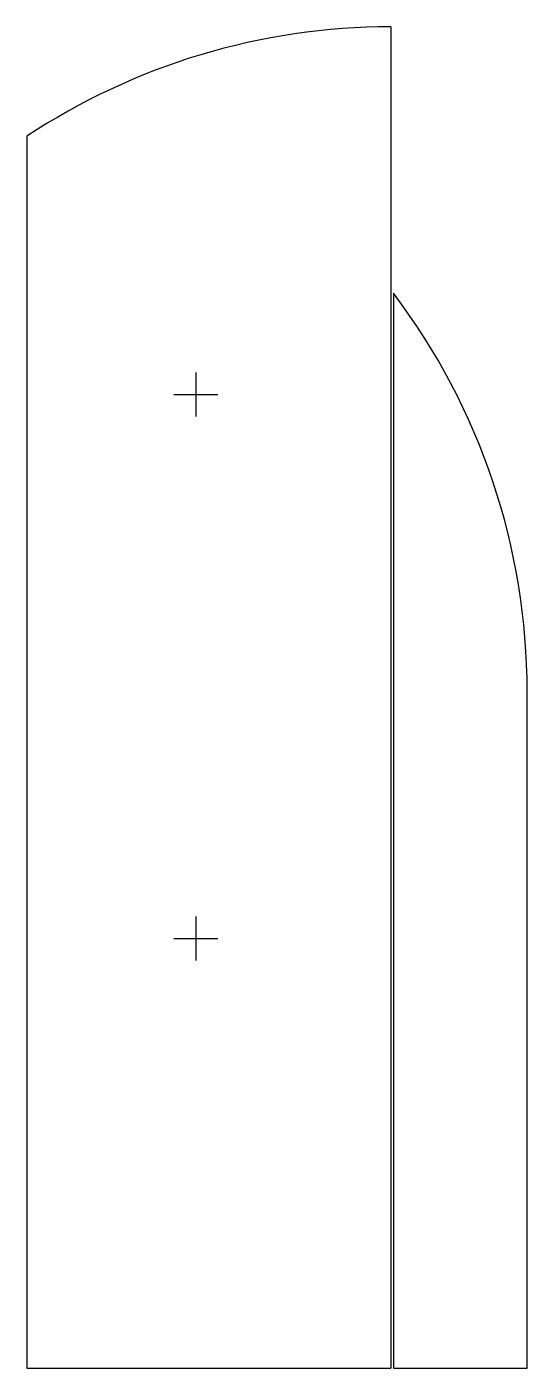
# Model space of a CAD drawing. Extents: x -2385 to -2294, y 816 to 1061.
import ezdxf

# ---------------------------------------------------------------- set-up
doc = ezdxf.new("R2010")
doc.units = 0
doc.header["$LTSCALE"] = 12
doc.header["$MEASUREMENT"] = 0
doc.layers.add('MARKING', color=11, linetype='CONTINUOUS')
doc.layers.add('ROOF', color=140, linetype='CONTINUOUS')

msp = doc.modelspace()

# ---------------------------------------------------------------- linework, layer by layer
at = {"layer": 'MARKING'}
for p, q in [((-2354.2, 997.98), (-2354.2, 989.98)), ((-2358.2, 993.98), (-2350.2, 993.98)), ((-2354.2, 898.74), (-2354.2, 890.74)), ((-2358.2, 894.74), (-2350.2, 894.74))]:
    msp.add_line(p, q, dxfattribs=at)
at = {"layer": 'ROOF'}
for p, q in [((-2318.65, 1061.08), (-2318.65, 816.33)), ((-2385.02, 1041.12), (-2385.02, 816.33)), ((-2318.15, 1012.45), (-2318.15, 816.33)), ((-2385.02, 816.33), (-2318.65, 816.33)), ((-2318.15, 816.33), (-2293.77, 816.33))]:
    msp.add_line(p, q, dxfattribs=at)
for points in [[(-2318.65, 1061.08, 0.147057), (-2385.02, 1041.12)], [(-2293.77, 816.33), (-2293.77, 939.83, 0.163341), (-2318.15, 1012.45, 0.163341)]]:
    msp.add_lwpolyline(points, format="xyb", dxfattribs=at)

doc.saveas('drawing.dxf')
